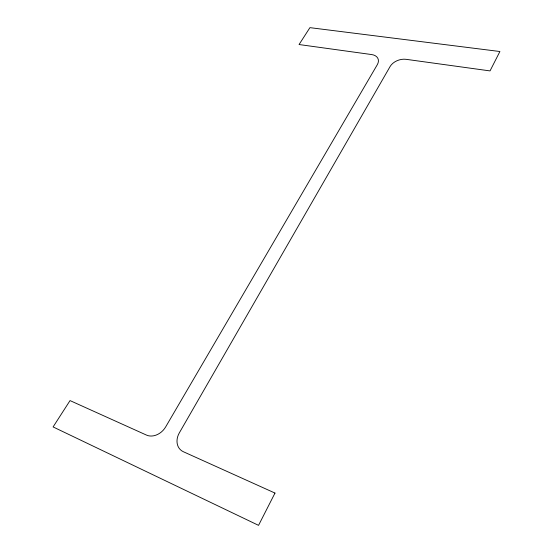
<?xml version="1.0" encoding="UTF-8"?>
<svg xmlns="http://www.w3.org/2000/svg" width="553" height="553" viewBox="0 0 553 553"><rect width="100%" height="100%" fill="white"/><g stroke="black" fill="none" stroke-linecap="round" stroke-linejoin="round"><path stroke-width="0.83" d="M274.993 493.069L258.548 525.35L53.095 426.93L70.037 400.593L146.51 435.1A15.408 12.062 -47.8 0 0 165.672 426.902L377.305 64.68A12.221 8.129 -20.9 0 0 371.699 54.567L299.062 44.537L309.929 27.65L499.905 51.519L490.027 70.908L406.102 59.323A12.553 8.461 -19.2 0 0 390.1 66.526L179.317 432.888A15.774 12.788 -48.5 0 0 183.361 451.725L274.993 493.069"/></g></svg>
